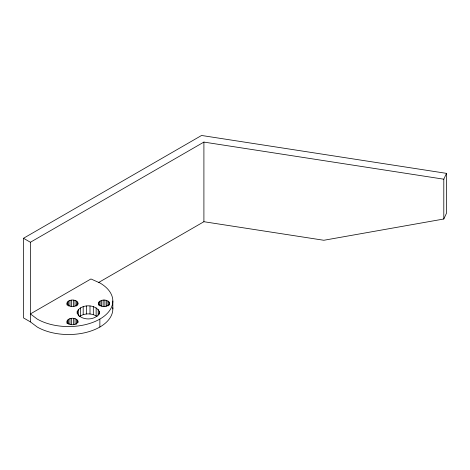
<?xml version="1.0" encoding="UTF-8"?>
<svg xmlns="http://www.w3.org/2000/svg" width="470" height="470" viewBox="0 0 470 470"><rect width="100%" height="100%" fill="white"/><g stroke="black" fill="none" stroke-linecap="round" stroke-linejoin="round"><path stroke-width="0.7" d="M77.245 311.369L77.245 313.384C81.386 320.781 95.128 320.781 99.264 313.384L99.264 311.369C95.128 303.967 81.386 303.967 77.245 311.369L77.245 313.537M98.559 282.535L203.904 221.717L323.848 240.27L443.798 219.008L443.798 179.193L446.5 173.365L201.559 135.472L23.5 238.272L23.5 317.908L30.397 321.891L37.242 327.038A44.28 25.568 0 0 0 86.556 332.319A44.28 25.568 0 0 0 112.771 307.633M443.798 219.008L446.5 213.18L446.5 173.365M77.996 304.219L77.996 302.768C75.929 299.073 69.061 299.073 66.987 302.768L66.987 304.942M77.996 322.42L77.996 320.975C75.929 317.274 69.061 317.274 66.987 320.975L66.987 323.425M77.996 303.779C75.929 307.474 69.061 307.474 66.987 303.779M66.987 321.979C69.061 325.681 75.929 325.681 77.996 321.979M109.522 304.219L109.522 302.768C107.454 299.073 100.586 299.073 98.518 302.768L98.518 304.942M109.522 303.779C107.454 307.474 100.586 307.474 98.518 303.779M79.348 316.604C84.394 312.979 92.114 312.979 97.161 316.604M23.5 238.272L30.397 242.256L203.904 142.081L443.798 179.193M203.904 142.081L203.904 221.717M112.835 301L112.835 308.96M108.987 301.811L108.987 305.435M107.959 301L107.959 306.064M106.549 300.406L106.549 306.199M104.892 300.095L104.892 306.61M103.147 300.095L103.147 306.61M101.491 300.406L101.491 306.199M100.081 301L100.081 306.064M99.863 319.077A44.28 25.568 0 0 1 37.242 319.077L30.397 313.925L90.945 278.969L99.863 282.922A44.28 25.568 0 0 1 99.863 319.077L99.863 327.038M99.264 311.369L99.264 314.265M99.052 301.811L99.052 305.435M98.189 309.454L98.189 315.247M96.138 307.827L96.138 315.787M93.319 306.64L93.319 314.606M89.999 306.017L89.999 313.984M86.515 306.017L86.515 313.984M83.196 306.64L83.196 314.606M80.376 307.827L80.376 315.787M78.326 309.454L78.326 315.969M77.456 301.811L77.456 305.435M77.456 320.017L77.456 322.913M76.434 301L76.434 306.064M76.434 319.201L76.434 324.271M75.024 300.406L75.024 306.199M75.024 318.607L75.024 324.4M73.367 300.095L73.367 306.61M73.367 318.296L73.367 324.811M71.622 300.095L71.622 306.61M71.622 318.296L71.622 324.811M69.965 300.406L69.965 306.199M69.965 318.607L69.965 324.4M68.55 301L68.55 306.064M68.55 319.201L68.55 324.271M67.527 301.811L67.527 305.435M67.527 320.017L67.527 323.636M30.397 242.256L30.397 321.891"/></g></svg>
